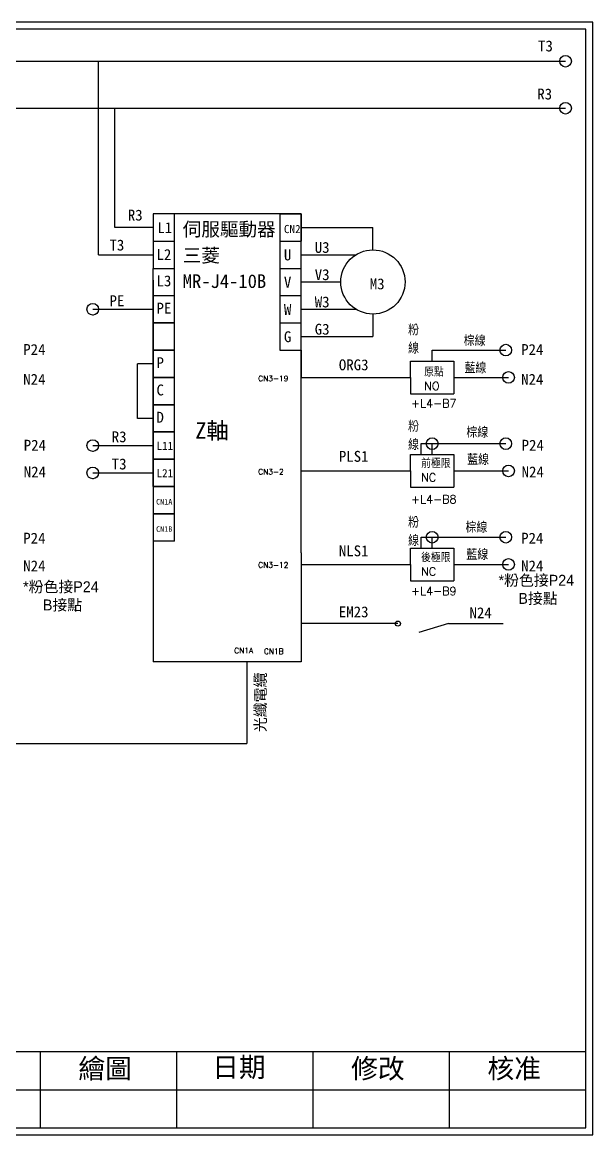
# Model space of a CAD drawing. Extents: x 10 to 297, y 3 to 207.
# Drawn here: x 192.4 to 297, y 3 to 207 of the extents above; entities that cross this region are included whole.
import ezdxf

# ---------------------------------------------------------------- set-up
doc = ezdxf.new("R2010")
doc.units = 0
doc.linetypes.add('HIDDEN0', pattern=[65, 50, -15])
doc.layers.get('0').update_dxf_attribs({"linetype": 'CONTINUOUS'})
for name, color, linetype in [('7', 7, 'CONTINUOUS'), ('圖框層', 7, 'CONTINUOUS'), ('標尺寸層', 3, 'CONTINUOUS')]:
    doc.layers.add(name, color=color, linetype=linetype)
doc.styles.add('CNS', font='romanc.shx', dxfattribs={"bigfont": 'chineset.shx'})
doc.styles.add('STSL', font='kaiu.ttf')

msp = doc.modelspace()

# ---------------------------------------------------------------- linework, layer by layer
at = {"color": 7}
for p, q in [((243.56, 171.85), (216.41, 171.85)), ((216.41, 171.85), (216.41, 166.85)), ((220.35, 166.85), (220.35, 171.85)), ((239.61, 171.85), (243.56, 171.85)), ((239.61, 171.85), (239.61, 166.85)), ((243.56, 109.71), (243.56, 171.85)), ((216.41, 166.85), (216.41, 161.85)), ((216.41, 166.85), (220.35, 166.85)), ((220.35, 161.85), (220.35, 166.85)), ((239.61, 166.85), (243.56, 166.85)), ((239.61, 166.85), (239.61, 161.85)), ((239.61, 166.85), (243.56, 166.85)), ((216.41, 161.85), (220.35, 161.85)), ((220.35, 156.85), (220.35, 161.85)), ((239.61, 161.85), (243.56, 161.85)), ((239.61, 161.85), (239.61, 156.85)), ((216.41, 159.71), (216.41, 109.71)), ((216.41, 156.85), (220.35, 156.85)), ((216.41, 156.85), (220.35, 156.85)), ((220.35, 151.85), (220.35, 156.85)), ((239.61, 156.85), (243.56, 156.85)), ((239.61, 156.85), (239.61, 151.85)), ((216.41, 151.85), (220.35, 151.85)), ((216.41, 151.85), (220.35, 151.85)), ((220.35, 146.85), (220.35, 151.85)), ((239.61, 151.85), (243.56, 151.85)), ((239.61, 151.85), (243.56, 151.85)), ((239.61, 151.85), (239.61, 146.85)), ((216.41, 146.85), (220.35, 146.85)), ((216.41, 146.85), (220.35, 146.85)), ((220.35, 141.85), (220.35, 146.85)), ((216.41, 141.85), (220.35, 141.85)), ((216.41, 141.85), (220.35, 141.85)), ((220.35, 136.85), (220.35, 141.85)), ((216.41, 136.85), (220.35, 136.85)), ((216.41, 136.85), (220.35, 136.85)), ((220.35, 131.85), (220.35, 136.85)), ((243.56, 129.71), (243.56, 134.71)), ((216.41, 131.85), (220.35, 131.85)), ((216.41, 131.85), (220.35, 131.85)), ((220.35, 126.85), (220.35, 131.85)), ((243.56, 124.71), (243.56, 129.71)), ((216.41, 126.85), (220.35, 126.85)), ((216.41, 126.85), (220.35, 126.85)), ((220.35, 121.85), (220.35, 126.85)), ((243.56, 119.71), (243.56, 124.71)), ((216.41, 121.85), (220.35, 121.85)), ((220.35, 116.85), (220.35, 121.85)), ((243.56, 114.71), (243.56, 119.71)), ((216.41, 116.85), (220.35, 116.85)), ((216.41, 116.85), (220.35, 116.85)), ((220.35, 111.85), (220.35, 116.85)), ((243.56, 109.71), (243.56, 114.71))]:
    msp.add_line(p, q, dxfattribs=at)
msp.add_line((261.29, 96.71), (243.56, 96.71))
for centre in [(292.01, 199.83), (292.01, 191.21), (205.34, 154.35), (281.06, 146.85), (281.56, 141.85), (267.56, 129.71), (281.06, 129.71), (205.34, 129.35), (205.34, 124.35), (281.56, 124.71), (267.56, 112.56), (281.06, 112.56), (281.56, 107.56)]:
    msp.add_circle(centre, 1.07, dxfattribs=at)
at = {"layer": '7'}
msp.add_circle((261.29, 96.71), 0.464, dxfattribs=at)
at = {"layer": '圖框層', "color": 7}
for p, q in [((297, 206.97), (10, 206.97)), ((297, 3), (297, 206.97)), ((295.75, 205.72), (11.25, 205.72)), ((295.75, 4.25), (295.75, 205.72)), ((11.25, 18.25), (295.75, 18.25)), ((195.75, 4.25), (195.75, 18.25)), ((220.75, 4.25), (220.75, 18.25)), ((245.75, 4.25), (245.75, 18.25)), ((270.75, 4.25), (270.75, 18.25)), ((145.75, 11.25), (295.75, 11.25)), ((11.25, 4.25), (295.75, 4.25)), ((10, 3), (297, 3))]:
    msp.add_line(p, q, dxfattribs=at)
at = {"layer": '標尺寸層', "color": 7}
for p, q in [((14.41, 199.83), (292.01, 199.83)), ((14.41, 191.21), (292.01, 191.21)), ((220.35, 171.85), (216.41, 171.85)), ((243.56, 164.35), (253.59, 164.35)), ((216.41, 156.85), (216.41, 161.85)), ((243.56, 159.35), (250.81, 159.35)), ((216.41, 151.85), (216.41, 156.85)), ((205.34, 153.28), (205.34, 153.22)), ((243.56, 154.35), (253.59, 154.35)), ((256.7, 153.47), (256.7, 149.35)), ((220.35, 151.85), (216.41, 151.85)), ((216.41, 146.85), (216.41, 151.85)), ((243.56, 149.35), (256.7, 149.35)), ((220.35, 146.85), (216.41, 146.85)), ((216.41, 141.85), (216.41, 146.85)), ((216.41, 144.35), (213.53, 144.35)), ((220.35, 141.85), (216.41, 141.85)), ((220.35, 141.85), (216.41, 141.85)), ((216.41, 136.85), (216.41, 141.85)), ((220.35, 136.85), (216.41, 136.85)), ((220.35, 136.85), (216.41, 136.85)), ((216.41, 131.85), (216.41, 136.85)), ((216.41, 134.35), (213.53, 134.35)), ((220.35, 131.85), (216.41, 131.85)), ((220.35, 131.85), (216.41, 131.85)), ((216.41, 126.85), (216.41, 131.85)), ((205.34, 128.28), (205.34, 128.22)), ((220.35, 126.85), (216.41, 126.85)), ((220.35, 126.85), (216.41, 126.85)), ((216.41, 121.85), (216.41, 126.85)), ((205.34, 123.28), (205.34, 123.22)), ((220.35, 121.85), (216.41, 121.85)), ((220.35, 116.85), (216.41, 116.85)), ((220.35, 116.85), (216.41, 116.85)), ((220.35, 111.85), (216.41, 111.85)), ((270.57, 96.71), (265.1, 95.1))]:
    msp.add_line(p, q, dxfattribs=at)
at = {"layer": '標尺寸層', "color": 0}
for p, q in [((109.41, 199.83), (201.41, 199.83)), ((206.41, 191.21), (206.41, 199.83)), ((206.41, 164.35), (206.41, 191.21)), ((209.41, 169.35), (209.41, 191.21)), ((243.56, 171.85), (243.56, 166.85)), ((216.41, 169.35), (209.41, 169.35)), ((206.41, 164.35), (216.41, 164.35)), ((205.34, 154.35), (216.41, 154.35)), ((239.61, 146.85), (243.56, 146.85)), ((243.56, 146.85), (243.56, 141.85)), ((263.56, 141.85), (263.56, 144.85)), ((263.56, 144.85), (271.56, 144.85)), ((263.56, 144.85), (267.56, 144.85)), ((267.56, 144.85), (267.56, 146.85)), ((267.56, 146.85), (281.06, 146.85)), ((267.56, 144.85), (267.56, 146.85)), ((271.56, 144.85), (271.56, 138.85)), ((243.56, 141.85), (263.56, 141.85)), ((263.56, 141.85), (263.56, 138.85)), ((271.56, 141.85), (281.56, 141.85)), ((263.56, 138.85), (271.56, 138.85)), ((205.34, 129.35), (216.41, 129.35)), ((265.56, 127.71), (265.56, 129.71)), ((265.56, 129.71), (267.56, 129.71)), ((267.56, 127.71), (267.56, 129.71)), ((267.56, 129.71), (281.06, 129.71)), ((267.56, 127.71), (267.56, 129.71)), ((263.56, 124.71), (263.56, 127.71)), ((263.56, 127.71), (271.56, 127.71)), ((263.56, 127.71), (267.56, 127.71)), ((271.56, 127.71), (271.56, 121.71)), ((243.56, 124.71), (263.56, 124.71)), ((263.56, 124.71), (263.56, 121.71)), ((271.56, 124.71), (281.56, 124.71)), ((205.34, 124.35), (216.41, 124.35)), ((263.56, 121.71), (271.56, 121.71)), ((265.56, 110.56), (265.56, 112.56)), ((265.56, 112.56), (267.56, 112.56)), ((267.56, 110.56), (267.56, 112.56)), ((267.56, 112.56), (281.06, 112.56)), ((267.56, 110.56), (267.56, 112.56)), ((263.56, 107.56), (263.56, 110.56)), ((263.56, 110.56), (271.56, 110.56)), ((263.56, 110.56), (267.56, 110.56)), ((271.56, 110.56), (271.56, 104.56)), ((216.41, 109.71), (216.41, 89.71)), ((243.56, 109.71), (243.56, 89.71)), ((243.56, 107.56), (263.56, 107.56)), ((263.56, 107.56), (263.56, 104.56)), ((271.56, 107.56), (281.56, 107.56)), ((263.56, 104.56), (271.56, 104.56)), ((270.57, 96.71), (280.57, 96.71)), ((243.56, 89.71), (216.41, 89.71)), ((233.56, 89.71), (233.56, 74.71)), ((243.56, 89.71), (238.56, 89.71)), ((146.56, 74.71), (233.56, 74.71))]:
    msp.add_line(p, q, dxfattribs=at)
at = {"layer": '標尺寸層', "color": 7, "linetype": 'ByBlock'}
msp.add_line((243.56, 169.35), (256.7, 169.35), dxfattribs=at)
at = {"layer": '標尺寸層', "color": 0, "lineweight": -2}
msp.add_line((256.7, 165.24), (256.7, 169.35), dxfattribs=at)
at = {"layer": '標尺寸層', "color": 7, "linetype": 'HIDDEN0'}
msp.add_line((213.53, 134.35), (213.53, 144.35), dxfattribs=at)
at = {"layer": '標尺寸層', "color": 7}
msp.add_circle((256.7, 159.35), 5.89, dxfattribs=at)

# ---------------------------------------------------------------- texts
at = {"layer": '圖框層', "color": 7, "style": 'STSL'}
for s, height, p in [('T3', 2, (286.97, 201.62)), ('R3', 2, (286.83, 192.81)), ('R3', 2, (211.76, 170.61)), ('L1', 2, (217.18, 168.31)), ('伺服驅動器', 2.5, (221.83, 167.77)), ('CN2', 1.5, (240.38, 168.31)), ('T3', 2, (208.4, 165.12)), ('L2', 2, (217.02, 163.38)), ('三菱', 2.5, (221.83, 162.98)), ('U', 2, (240.38, 163.31)), ('U3', 2, (246.03, 164.69)), ('V3', 2, (246.03, 159.69)), ('L3', 2, (217.02, 158.55)), ('MR-J4-10B', 2.5, (221.83, 158.25)), ('V', 2, (240.38, 158.31)), ('M3', 2, (256.12, 158)), ('PE', 2, (208.4, 154.91)), ('PE', 2, (217.02, 153.55)), ('W', 2, (240.38, 153.31)), ('W3', 2, (246.03, 154.69)), ('G3', 2, (246.03, 149.69)), ('G', 2, (240.38, 148.31)), ('P24', 2, (192.59, 145.97)), ('P24', 2, (283.87, 145.97)), ('P', 2, (217.02, 143.55)), ('ORG3', 2, (250.45, 143.16)), ('N24', 2, (192.59, 140.5)), ('N24', 2, (283.87, 140.5)), ('C', 2, (217.02, 138.55)), ('D', 2, (217.02, 133.55)), ('Z軸', 3, (224.13, 130.61)), ('R3', 2, (208.81, 129.97)), ('P24', 2, (192.68, 128.42)), ('L11', 1.5, (217.02, 128.55)), ('P24', 2, (283.96, 128.42)), ('T3', 2, (208.81, 124.98)), ('PLS1', 2, (250.45, 126.38)), ('N24', 2, (192.68, 123.52)), ('L21', 1.5, (217.02, 123.55)), ('N24', 2, (283.96, 123.52)), ('CN1A', 1, (216.94, 118.55)), ('CN1B', 1, (216.94, 113.55)), ('P24', 2, (192.59, 111.38)), ('P24', 2, (283.87, 111.38)), ('NLS1', 2, (250.45, 109.05)), ('N24', 2, (192.59, 106.29)), ('N24', 2, (283.87, 106.29)), ('EM23', 2, (250.45, 97.87)), ('N24', 2, (274.41, 97.7)), ('繪圖', 3.6, (202.69, 13.34)), ('日期', 3.6, (227.22, 13.59)), ('修改', 3.6, (252.69, 13.34)), ('核准', 3.6, (277.69, 13.34))]:
    msp.add_text(s, height=height, dxfattribs=at).set_placement(p)
msp.add_text('光纖電纜', height=2, rotation=90, dxfattribs=at).set_placement((237.06, 76.83))
at = {"layer": '標尺寸層', "color": 0, "attachment_point": 1, "style": 'CNS'}
for s, width, insert, char_height in [('粉線', 1.6352, (263.15, 151.56), 2), ('棕線', 4.1733, (273.34, 149.58), 2), ('原點\\PNO', 7.2103, (266.1, 143.53), 1.5), ('藍線', 4.1733, (273.49, 144.59), 2), ('CN3-19', 7.2103, (235.67, 142.15), 1), ('+L4-B7', 7.2103, (263.67, 137.84), 1.5), ('粉線', 1.6352, (263.15, 133.87), 2), ('棕線', 4.1733, (273.84, 132.78), 2), ('前極限NC', 7.2103, (265.53, 126.77), 1.5), ('藍線', 4.1733, (273.99, 127.79), 2), ('CN3-2', 7.2103, (235.67, 125.06), 1), ('+L4-B8', 7.2103, (263.67, 120.26), 1.5), ('粉線', 1.6352, (263.15, 116.29), 2), ('棕線', 4.1733, (273.67, 115.38), 2), ('藍線', 4.1733, (273.83, 110.39), 2), ('後極限NC', 7.2103, (265.53, 109.51), 1.5), ('CN3-12', 7.2103, (235.67, 107.97), 1), ('{\\fPMingLiU|b0|i0|c136|p18;*粉色接P24\\P     B接點}', 21.821, (192.56, 104.47), 2), ('{\\fPMingLiU|b0|i0|c136|p18;*粉色接P24\\P     B接點}', 21.821, (279.73, 105.66), 2), ('+L4-B9', 7.2103, (263.67, 103.43), 1.5), ('CN1A', 7.2103, (231.27, 92.27), 1), ('CN1B', 7.2103, (236.73, 92.14), 1)]:
    msp.add_mtext_dynamic_manual_height_columns(s, width=width, gutter_width=32.5, heights=[0], dxfattribs=dict(at, insert=insert, char_height=char_height))

doc.saveas('drawing.dxf')
